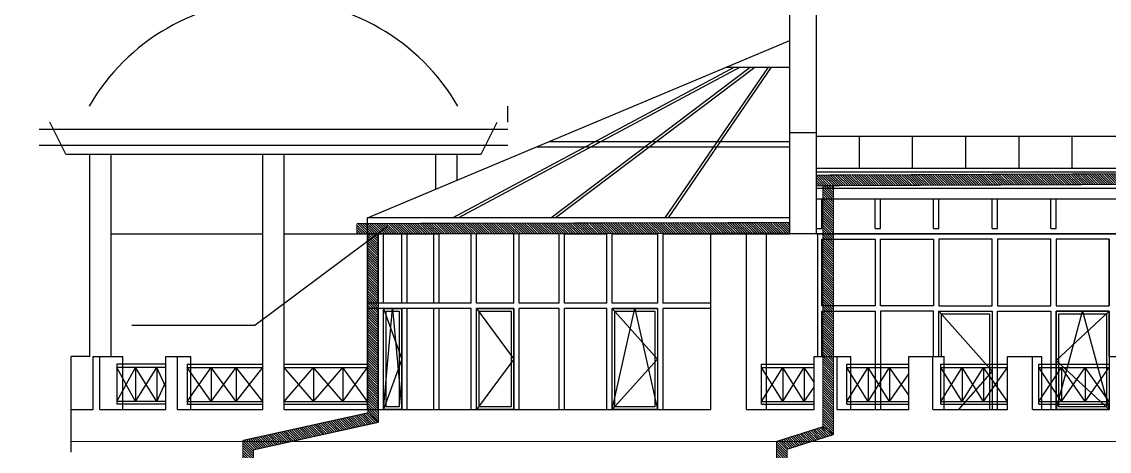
# Model space of a CAD drawing. Header units: inches. Extents: x -634 to 3638, y -6930911 to 5552.
# Drawn here: x 1387.95 to 1409.28, y 3522.54 to 3530.96 of the extents above; entities that cross this region are included whole.
import ezdxf

# ---------------------------------------------------------------- set-up
doc = ezdxf.new("R2010")
doc.units = ezdxf.units.IN
doc.header["$MEASUREMENT"] = 0
doc.linetypes.add('DASHED2', pattern=[9.525, 6.35, -3.175])
for name, color, linetype in [('ALUC', 202, 'Continuous'), ('OGRAJDENIYE', 255, 'Continuous'), ('Okno', 150, 'Continuous'), ('text', 152, 'Continuous'), ('WALL', 243, 'Continuous')]:
    doc.layers.add(name, color=color, linetype=linetype)
doc.layers.add('ELEV', color=134, linetype='Continuous', lineweight=18)
doc.layers.add('WALL_1', color=11, linetype='Continuous', lineweight=15)
pattern_1 = [(135, (1559.49005, 3366.229043), (0.023439284, 0.023439284), [])]

msp = doc.modelspace()

# ---------------------------------------------------------------- hatches: boundary and pattern name
at = {"layer": 'ELEV', "linetype": 'Continuous'}
h = msp.add_hatch(dxfattribs=at)
h.set_pattern_fill('ANSI31', color=256, scale=0.01044, style=0)
h.set_pattern_definition([(45, (1262.311104, 3366.587935), (-0.02343928418428, 0.02343928418428), [])])
edge = h.paths.add_edge_path()
edge.add_ellipse((1445.78234, 3471.96182), major_axis=(0, 6932302.83262), ratio=0.00000001506, start_angle=89.999976115149, end_angle=270.000023884851)
edge.add_line((1445.67794, 3474.85168), (1445.67794, 3528.48347))
edge.add_line((1445.67794, 3528.48347), (1445.88675, 3528.48347))
edge.add_line((1445.88675, 3528.48347), (1445.88675, 3474.85168))
h = msp.add_hatch(dxfattribs=at)
h.set_pattern_fill('ANSI31', color=256, scale=0.01044, angle=180, style=0)
h.set_pattern_definition(pattern_1)
h.paths.add_polyline_path([(1417.74001, 3527.80397), (1417.73915, 3528.01277), (1403.54026, 3527.95411), (1403.54026, 3527.74531), (1403.66732, 3527.74583), (1403.87613, 3527.74669)])
h = msp.add_hatch(dxfattribs=at)
h.set_pattern_fill('ANSI31', color=256, scale=0.01044, angle=180, style=0)
h.set_pattern_definition(pattern_1)
h.paths.add_polyline_path([(1403.87613, 3522.86338), (1403.66732, 3523.01622), (1403.66732, 3527.74583), (1403.87613, 3527.74669)])
h = msp.add_hatch(dxfattribs=at)
h.set_pattern_fill('ANSI31', color=256, scale=0.01044, angle=180, style=0)
h.set_pattern_definition(pattern_1)
h.paths.add_polyline_path([(1403.01869, 3526.81381), (1403.01824, 3527.02261), (1394.52722, 3527.00417), (1394.52767, 3526.79536)])
h = msp.add_hatch(dxfattribs=at)
h.set_pattern_fill('ANSI31', color=256, scale=0.01044, angle=180, style=0)
h.set_pattern_definition(pattern_1)
h.paths.add_polyline_path([(1394.95169, 3523.10427), (1394.74289, 3523.28857), (1394.74289, 3526.79583), (1394.95169, 3526.79628)])
h = msp.add_hatch(dxfattribs=at)
h.set_pattern_fill('ANSI31', color=256, scale=0.01044, angle=180, style=0)
h.set_pattern_definition(pattern_1)
edge = h.paths.add_edge_path()
edge.add_line((1394.95169, 3523.10427), (1392.49852, 3522.56287))
edge.add_line((1392.49852, 3522.56287), (1392.49852, 3474.23178))
edge.add_line((1392.49852, 3474.23178), (1392.28971, 3474.23178))
edge.add_line((1392.28971, 3474.23178), (1392.28971, 3522.74717))
edge.add_line((1392.28971, 3522.74717), (1394.74289, 3523.28857))
h = msp.add_hatch(dxfattribs=at)
h.set_pattern_fill('ANSI31', color=256, scale=0.01044, angle=180, style=0)
h.set_pattern_definition(pattern_1)
h.paths.add_polyline_path([(1403.87613, 3522.86338), (1402.96474, 3522.57442), (1402.96474, 3474.49279), (1402.75593, 3474.49279), (1402.75593, 3522.72727), (1403.66732, 3523.01622)])

# ---------------------------------------------------------------- linework, layer by layer
at = {"layer": 'ALUC', "color": 7, "linetype": 'Continuous'}
for p, q in [((1403.01824, 3526.79901), (1403.01824, 3534.9782)), ((1403.54026, 3526.79901), (1403.54026, 3532.29082)), ((1397.48507, 3528.99149), (1397.48507, 3529.3047)), ((1388.81938, 3528.36507), (1388.50616, 3528.99149)), ((1396.96305, 3528.36507), (1397.27626, 3528.99149)), ((1388.29736, 3528.85576), (1397.48507, 3528.85576)), ((1403.54026, 3528.78499), (1403.01824, 3528.78499)), ((1388.29736, 3528.54255), (1397.48507, 3528.54255)), ((1388.81938, 3528.36507), (1396.96305, 3528.36507)), ((1417.73915, 3528.01277), (1403.54026, 3528.01277)), ((1418.26117, 3526.79901), (1403.01824, 3526.79901))]:
    msp.add_line(p, q, dxfattribs=at)
at = {"layer": 'ALUC', "color": 7}
for p, q in [((1403.54026, 3527.697), (1415.65108, 3527.697)), ((1403.54026, 3527.48819), (1415.65108, 3527.48819)), ((1403.54028, 3526.90342), (1403.54028, 3527.48819)), ((1403.64469, 3526.90342), (1403.64469, 3527.48819)), ((1404.68872, 3526.90342), (1404.68872, 3527.48819)), ((1404.79313, 3526.90342), (1404.79313, 3527.48819)), ((1405.83716, 3526.90342), (1405.83716, 3527.48819)), ((1405.94157, 3526.90342), (1405.94157, 3527.48819)), ((1406.9856, 3526.90342), (1406.9856, 3527.48819)), ((1407.09001, 3526.90342), (1407.09001, 3527.48819)), ((1408.13404, 3526.90342), (1408.13404, 3527.48819)), ((1408.23845, 3526.90342), (1408.23845, 3527.48819)), ((1403.54028, 3526.90342), (1403.64469, 3526.90342)), ((1404.68872, 3526.90342), (1404.79313, 3526.90342)), ((1405.83716, 3526.90342), (1405.94157, 3526.90342)), ((1406.9856, 3526.90342), (1407.09001, 3526.90342)), ((1408.13404, 3526.90342), (1408.23845, 3526.90342))]:
    msp.add_line(p, q, dxfattribs=at)
at = {"layer": 'ALUC', "color": 7, "linetype": 'Continuous'}
msp.add_arc((1392.89121, 3527.21663), 4.17615, 30, 150, dxfattribs=at)
at = {"layer": 'ELEV', "linetype": 'Continuous'}
for p, q in [((1394.74289, 3523.28857), (1394.95169, 3523.10427)), ((1403.66732, 3523.01622), (1403.87613, 3522.86338))]:
    msp.add_line(p, q, dxfattribs=at)
at = {"layer": 'ELEV', "linetype": 'Continuous', "flags": 128}
for points in [[(1403.54026, 3527.95411, 0.02088, 0.02088, 0), (1417.73915, 3528.01277, 0, 0, 0)], [(1403.54026, 3527.95411, 0.02088, 0.02088, 0), (1403.54026, 3527.74531, 0.02088, 0.02088, 0)], [(1403.54026, 3527.74531, 0.02088, 0.02088, 0), (1417.74001, 3527.80397, 0, 0, 0)], [(1403.66732, 3527.74847, 0.02088, 0.02088, 0), (1403.66732, 3523.01622, 0, 0, 0)], [(1403.87613, 3527.74756, 0.02088, 0.02088, 0), (1403.87613, 3522.86338, 0.02088, 0.02088, 0)], [(1403.01824, 3527.02261, 0.02088, 0.02088, 0), (1394.52722, 3527.00417, 0.02088, 0.02088, 0)], [(1394.52722, 3527.00417, 0.02088, 0.02088, 0), (1394.52722, 3526.79901, 0.02088, 0.02088, 0)], [(1403.01824, 3527.02261, 0.02088, 0.02088, 0), (1403.01869, 3526.81381, 0.02088, 0.02088, 0)], [(1403.01869, 3526.81381, 0.02088, 0.02088, 0), (1394.52767, 3526.79536, 0.02088, 0.02088, 0)], [(1394.74289, 3523.28857, 0.02088, 0.02088, 0), (1394.74289, 3526.79575, 0, 0, 0)], [(1394.95169, 3523.10427, 0.02088, 0.02088, 0), (1394.95169, 3526.79621, 0.02088, 0.02088, 0)], [(1394.74289, 3523.28857, 0.02088, 0.02088, 0), (1392.28971, 3522.74717, 0.02088, 0.02088, 0)], [(1394.95169, 3523.10427, 0.02088, 0.02088, 0), (1392.49852, 3522.56287, 0, 0, 0)], [(1403.66732, 3523.01622, 0.02088, 0.02088, 0), (1402.75593, 3522.72727, 0.02088, 0.02088, 0)], [(1403.87613, 3522.86338, 0.02088, 0.02088, 0), (1402.96474, 3522.57442, 0, 0, 0)], [(1392.28971, 3474.23178, 0.02088, 0.02088, 0), (1392.28971, 3522.74717, 0, 0, 0)], [(1402.75593, 3522.72727, 0.02088, 0.02088, 0), (1402.75593, 3474.49279, 0, 0, 0)], [(1402.96474, 3522.57442, 0.02088, 0.02088, 0), (1402.96474, 3474.49279, 0, 0, 0)]]:
    msp.add_lwpolyline(points, format="xyseb", dxfattribs=at)
at = {"layer": 'ELEV', "linetype": 'Continuous', "const_width": 0.02088, "flags": 128}
msp.add_lwpolyline([(1392.49852, 3474.23178), (1392.49852, 3522.56287)], dxfattribs=at)
at = {"layer": 'OGRAJDENIYE', "color": 7, "linetype": 'Continuous'}
for p, q in [((1403.54026, 3528.71634), (1417.73915, 3528.71634)), ((1404.37549, 3528.71634), (1404.37549, 3528.08992)), ((1405.41952, 3528.71634), (1405.41952, 3528.08992)), ((1406.46356, 3528.71634), (1406.46356, 3528.08992)), ((1407.50759, 3528.71634), (1407.50759, 3528.08992)), ((1408.55163, 3528.71634), (1408.55163, 3528.08992)), ((1403.54026, 3528.08992), (1417.73915, 3528.08992)), ((1390.78183, 3524.24112), (1389.81782, 3524.24112)), ((1389.81782, 3524.24112), (1389.81782, 3523.4581)), ((1390.78183, 3524.17848), (1389.81782, 3524.17848)), ((1390.18323, 3523.5103), (1389.81782, 3524.17848)), ((1389.81782, 3523.5103), (1390.18323, 3524.17848)), ((1390.18323, 3524.17848), (1390.18323, 3523.5103)), ((1390.60084, 3523.5103), (1390.18323, 3524.17848)), ((1390.18323, 3523.5103), (1390.60084, 3524.17848)), ((1390.60084, 3524.17848), (1390.60084, 3523.5103)), ((1390.78183, 3523.79237), (1390.60084, 3524.17848)), ((1391.19987, 3524.24112), (1392.6824, 3524.24112)), ((1391.19987, 3524.24112), (1391.19987, 3523.4581)), ((1391.19987, 3524.17848), (1392.6824, 3524.17848)), ((1391.19987, 3523.5103), (1391.66969, 3524.17848)), ((1391.66969, 3523.5103), (1391.19987, 3524.17848)), ((1391.66969, 3524.17848), (1391.66969, 3523.5103)), ((1391.66969, 3523.5103), (1392.16039, 3524.17848)), ((1392.16039, 3523.5103), (1391.66969, 3524.17848)), ((1392.16039, 3524.17848), (1392.16039, 3523.5103)), ((1392.16039, 3523.5103), (1392.6824, 3524.17848)), ((1392.6824, 3523.5103), (1392.16039, 3524.17848)), ((1393.10002, 3524.24112), (1394.73569, 3524.24112)), ((1393.10002, 3524.17848), (1394.73569, 3524.17848)), ((1393.67424, 3523.5103), (1393.10002, 3524.17848)), ((1393.10002, 3523.5103), (1393.67424, 3524.17848)), ((1393.67424, 3524.17848), (1393.67424, 3523.5103)), ((1393.67424, 3523.5103), (1394.24846, 3524.17848)), ((1394.24846, 3523.5103), (1393.67424, 3524.17848)), ((1394.24846, 3524.17848), (1394.24846, 3523.5103)), ((1394.24846, 3523.5103), (1394.73569, 3524.17848)), ((1394.73569, 3523.5103), (1394.24846, 3524.17848)), ((1402.46093, 3524.24112), (1403.49711, 3524.24112)), ((1402.46093, 3523.4581), (1402.46093, 3524.24112)), ((1402.46093, 3524.17848), (1403.49711, 3524.17848)), ((1402.46093, 3523.5103), (1402.87854, 3524.17848)), ((1402.87854, 3523.5103), (1402.46093, 3524.17848)), ((1402.87854, 3524.17848), (1402.87854, 3523.5103)), ((1402.87854, 3523.5103), (1403.29616, 3524.17848)), ((1403.29616, 3523.5103), (1402.87854, 3524.17848)), ((1403.29616, 3524.17848), (1403.29616, 3523.5103)), ((1403.49711, 3523.89268), (1403.29616, 3524.17848)), ((1404.13532, 3524.24112), (1405.35133, 3524.24112)), ((1404.13532, 3523.4581), (1404.13532, 3524.24112)), ((1404.13532, 3524.17848), (1405.35133, 3524.17848)), ((1404.13532, 3523.5103), (1404.55294, 3524.17848)), ((1404.55294, 3523.5103), (1404.13532, 3524.17848)), ((1404.55294, 3524.17848), (1404.55294, 3523.5103)), ((1404.55294, 3523.5103), (1404.97055, 3524.17848)), ((1404.97055, 3523.5103), (1404.55294, 3524.17848)), ((1404.97055, 3524.17848), (1404.97055, 3523.5103)), ((1405.35133, 3523.63693), (1404.97055, 3524.17848)), ((1405.98133, 3524.24112), (1407.28637, 3524.24112)), ((1405.98133, 3523.4581), (1405.98133, 3524.24112)), ((1405.98133, 3524.17848), (1407.28637, 3524.17848)), ((1405.98133, 3523.5103), (1406.39894, 3524.17848)), ((1406.39894, 3523.5103), (1405.98133, 3524.17848)), ((1406.39894, 3524.17848), (1406.39894, 3523.5103)), ((1406.39894, 3523.5103), (1406.81656, 3524.17848)), ((1406.81656, 3523.5103), (1406.39894, 3524.17848)), ((1406.81656, 3524.17848), (1406.81656, 3523.5103)), ((1406.81656, 3523.5103), (1407.28637, 3524.17848)), ((1407.28637, 3523.5103), (1406.81656, 3524.17848)), ((1407.90433, 3524.24112), (1409.28246, 3524.24112)), ((1407.90433, 3523.4581), (1407.90433, 3524.24112)), ((1407.90433, 3524.17848), (1409.28246, 3524.17848)), ((1407.90433, 3523.5103), (1408.34282, 3524.17848)), ((1408.34282, 3523.5103), (1407.90433, 3524.17848)), ((1408.34282, 3524.17848), (1408.34282, 3523.5103)), ((1408.34282, 3523.5103), (1408.81264, 3524.17848)), ((1408.81264, 3523.5103), (1408.34282, 3524.17848)), ((1408.81264, 3524.17848), (1408.81264, 3523.5103)), ((1408.81264, 3523.5103), (1409.28246, 3524.17848)), ((1409.28246, 3523.5103), (1408.81264, 3524.17848)), ((1390.60084, 3523.5103), (1390.78183, 3523.89641)), ((1404.97055, 3523.5103), (1405.35133, 3524.05185)), ((1403.29616, 3523.5103), (1403.49711, 3523.7961)), ((1390.78183, 3523.5103), (1389.81782, 3523.5103)), ((1390.78183, 3523.4581), (1389.81782, 3523.4581)), ((1391.19987, 3523.5103), (1392.6824, 3523.5103)), ((1391.19987, 3523.4581), (1392.6824, 3523.4581)), ((1393.10002, 3523.5103), (1394.73569, 3523.5103)), ((1393.10002, 3523.4581), (1394.73569, 3523.4581)), ((1402.46093, 3523.5103), (1403.49711, 3523.5103)), ((1402.46093, 3523.4581), (1403.49711, 3523.4581)), ((1404.13532, 3523.5103), (1405.35133, 3523.5103)), ((1404.13532, 3523.4581), (1405.35133, 3523.4581)), ((1405.98133, 3523.5103), (1407.28637, 3523.5103)), ((1405.98133, 3523.4581), (1407.28637, 3523.4581)), ((1407.90433, 3523.5103), (1409.28246, 3523.5103)), ((1407.90433, 3523.4581), (1409.28246, 3523.4581))]:
    msp.add_line(p, q, dxfattribs=at)
at = {"layer": 'Okno', "color": 7, "linetype": 'Continuous'}
for p, q in [((1394.73556, 3527.11222), (1403.01824, 3530.59569)), ((1401.93358, 3530.07367), (1396.4072, 3527.11222)), ((1402.0441, 3530.07367), (1396.51772, 3527.11222)), ((1398.33205, 3527.11222), (1402.24248, 3530.07367)), ((1398.41852, 3527.11222), (1402.32894, 3530.07367)), ((1400.57341, 3527.11222), (1402.59811, 3530.07367)), ((1400.63665, 3527.11222), (1402.66134, 3530.07367)), ((1401.77703, 3530.07367), (1403.01824, 3530.07367)), ((1398.30165, 3528.61202), (1403.01824, 3528.61202)), ((1398.05341, 3528.50762), (1403.01824, 3528.50762)), ((1394.73556, 3523.35369), (1394.73556, 3527.11222)), ((1403.01824, 3527.11222), (1394.73556, 3527.11222)), ((1394.73556, 3523.35369), (1394.73556, 3527.11222)), ((1396.76855, 3526.79901), (1394.73556, 3526.79901)), ((1394.73556, 3526.79901), (1394.73556, 3526.79901)), ((1394.94148, 3525.44176), (1394.94148, 3526.79901)), ((1395.04589, 3525.44176), (1395.04589, 3526.79901)), ((1395.4113, 3525.44176), (1395.4113, 3526.79901)), ((1395.5157, 3525.44176), (1395.5157, 3526.79901)), ((1396.03772, 3525.44176), (1396.03772, 3526.79901)), ((1396.14213, 3525.44176), (1396.14213, 3526.79901)), ((1396.76855, 3525.44176), (1396.76855, 3526.79901)), ((1397.60378, 3526.79901), (1396.87295, 3526.79901)), ((1396.87295, 3525.44176), (1396.87295, 3526.79901)), ((1397.60378, 3525.44176), (1397.60378, 3526.79901)), ((1398.49121, 3526.79901), (1397.70818, 3526.79901)), ((1397.70818, 3525.44176), (1397.70818, 3526.79901)), ((1398.49121, 3525.44176), (1398.49121, 3526.79901)), ((1398.59561, 3526.79901), (1399.43084, 3526.79901)), ((1398.59561, 3525.44176), (1398.59561, 3526.79901)), ((1399.43084, 3525.44176), (1399.43084, 3526.79901)), ((1399.53524, 3526.79901), (1400.42267, 3526.79901)), ((1399.53524, 3525.44176), (1399.53524, 3526.79901)), ((1400.42267, 3526.79901), (1400.42267, 3525.44176)), ((1400.52708, 3526.79901), (1400.52708, 3525.44176)), ((1400.52708, 3526.79901), (1401.46671, 3526.79901)), ((1403.54026, 3526.79901), (1415.65108, 3526.79901)), ((1403.64466, 3526.79901), (1415.65108, 3526.79901)), ((1409.28246, 3526.69461), (1409.28246, 3525.38956)), ((1396.76855, 3525.44176), (1394.73556, 3525.44176)), ((1396.76855, 3525.33736), (1394.73556, 3525.33736)), ((1394.94148, 3523.35369), (1394.94148, 3525.33736)), ((1395.04589, 3523.35369), (1395.04589, 3525.33736)), ((1395.4113, 3523.35369), (1395.4113, 3525.33736)), ((1395.5157, 3523.35369), (1395.5157, 3525.33736)), ((1396.03772, 3523.35369), (1396.03772, 3525.33736)), ((1396.14213, 3523.35369), (1396.14213, 3525.33736)), ((1396.76855, 3523.35369), (1396.76855, 3525.33736)), ((1397.60378, 3525.44176), (1396.87295, 3525.44176)), ((1397.60378, 3525.33736), (1396.87295, 3525.33736)), ((1396.87295, 3523.35369), (1396.87295, 3525.33736)), ((1397.60378, 3523.35369), (1397.60378, 3525.33736)), ((1398.49121, 3525.44176), (1397.70818, 3525.44176)), ((1398.49121, 3525.33736), (1397.70818, 3525.33736)), ((1397.70818, 3523.35369), (1397.70818, 3525.33736)), ((1398.49121, 3523.35369), (1398.49121, 3525.33736)), ((1399.43084, 3525.44176), (1398.59561, 3525.44176)), ((1399.43084, 3525.33736), (1398.59561, 3525.33736)), ((1398.59561, 3523.35369), (1398.59561, 3525.33736)), ((1399.43084, 3523.35369), (1399.43084, 3525.33736)), ((1400.42267, 3525.44176), (1399.53524, 3525.44176)), ((1400.42267, 3525.33736), (1399.53524, 3525.33736)), ((1399.53524, 3523.35369), (1399.53524, 3525.33736)), ((1400.42267, 3525.33736), (1400.42267, 3523.35369)), ((1401.46671, 3525.44176), (1400.52708, 3525.44176)), ((1400.52708, 3525.33736), (1400.52708, 3523.35369)), ((1401.46671, 3525.33736), (1400.52708, 3525.33736))]:
    msp.add_line(p, q, dxfattribs=at)
at = {"layer": 'Okno', "color": 7, "linetype": 'DASHED2', "ltscale": 0.4}
for p, q in [((1395.04589, 3525.33736), (1395.4113, 3524.34553)), ((1395.04589, 3523.35369), (1395.22859, 3525.33736)), ((1395.22859, 3525.33736), (1395.4113, 3523.35369)), ((1396.87295, 3525.33736), (1397.60378, 3524.34553)), ((1399.53524, 3525.33736), (1400.42267, 3524.34553)), ((1399.53524, 3523.35369), (1399.97896, 3525.33736)), ((1399.97896, 3525.33736), (1400.42267, 3523.35369)), ((1405.94154, 3525.28516), (1406.98558, 3524.10785)), ((1409.28246, 3525.28516), (1408.23842, 3524.31943)), ((1408.23842, 3523.35369), (1408.76044, 3525.28516)), ((1408.76044, 3525.28516), (1409.28246, 3523.35369)), ((1395.4113, 3524.34553), (1395.04589, 3523.35369)), ((1397.60378, 3524.34553), (1396.87295, 3523.35369)), ((1400.42267, 3524.34553), (1399.53524, 3523.35369)), ((1408.23842, 3524.31943), (1409.28246, 3523.35369)), ((1406.98558, 3524.10785), (1406.32881, 3523.35369))]:
    msp.add_line(p, q, dxfattribs=at)
at = {"layer": 'Okno', "color": 7}
for points in [[(1415.65108, 3524.39773), (1415.65108, 3526.79901), (1403.56119, 3526.79901), (1403.56119, 3524.39773)], [(1403.64466, 3524.39773), (1403.64466, 3525.28516), (1404.6887, 3525.28516), (1404.6887, 3523.35369)], [(1405.83714, 3524.39773), (1405.83714, 3525.28516), (1404.7931, 3525.28516), (1404.7931, 3523.35369)], [(1405.94154, 3524.39773), (1405.94154, 3525.28516), (1406.98558, 3525.28516), (1406.98558, 3523.35369)], [(1405.99374, 3524.39773), (1405.99374, 3525.23296), (1405.99374, 3525.23296), (1406.93337, 3525.23296), (1406.93337, 3523.35369)], [(1407.08998, 3523.35369), (1407.08998, 3525.28516), (1408.13402, 3525.28516), (1408.13402, 3523.35369)], [(1409.28246, 3524.39773), (1409.28246, 3525.28516), (1408.23842, 3525.28516), (1408.23842, 3523.35369)]]:
    msp.add_lwpolyline(points, dxfattribs=at)
for points in [[(1403.64466, 3526.69461), (1404.6887, 3526.69461), (1404.6887, 3525.38956), (1403.64466, 3525.38956)], [(1404.7931, 3526.69461), (1405.83714, 3526.69461), (1405.83714, 3525.38956), (1404.7931, 3525.38956)], [(1406.98558, 3526.69461), (1405.94154, 3526.69461), (1405.94154, 3525.38956), (1406.98558, 3525.38956)], [(1408.13402, 3526.69461), (1407.08998, 3526.69461), (1407.08998, 3525.38956), (1408.13402, 3525.38956)], [(1409.28246, 3526.69461), (1408.23842, 3526.69461), (1408.23842, 3525.38956), (1409.28246, 3525.38956)]]:
    msp.add_lwpolyline(points, close=True, dxfattribs=at)
at = {"layer": 'Okno', "color": 7, "linetype": 'Continuous'}
for points in [[(1395.04589, 3525.33736), (1395.4113, 3525.33736), (1395.4113, 3523.35369), (1395.04589, 3523.35369)], [(1396.87295, 3525.33736), (1397.60378, 3525.33736), (1397.60378, 3523.35369), (1396.87295, 3523.35369)], [(1399.53524, 3525.33736), (1400.42267, 3525.33736), (1400.42267, 3523.35369), (1399.53524, 3523.35369)], [(1395.09809, 3525.28516), (1395.3591, 3525.28516), (1395.3591, 3523.40589), (1395.09809, 3523.40589), (1395.09809, 3525.28516)], [(1396.92515, 3525.28516), (1397.55157, 3525.28516), (1397.55157, 3523.40589), (1396.92515, 3523.40589), (1396.92515, 3525.28516)], [(1399.58745, 3525.28516), (1400.37047, 3525.28516), (1400.37047, 3523.40589), (1399.58745, 3523.40589), (1399.58745, 3525.28516)], [(1408.23842, 3525.28516), (1409.28246, 3525.28516), (1409.28246, 3523.35369), (1408.23842, 3523.35369)], [(1408.29062, 3525.23296), (1409.23025, 3525.23296), (1409.23025, 3523.40589), (1408.29062, 3523.40589), (1408.29062, 3525.23296)]]:
    msp.add_lwpolyline(points, close=True, dxfattribs=at)
at = {"layer": 'text', "color": 7, "linetype": 'Continuous'}
msp.add_line((1392.52851, 3525.01265), (1395.12753, 3526.95498), dxfattribs=at)
msp.add_lwpolyline([(1390.11511, 3525.01265), (1390.11511, 3525.01265), (1392.52851, 3525.01265)], dxfattribs=at)
at = {"layer": 'WALL', "color": 7, "linetype": 'Continuous'}
for p, q in [((1389.28929, 3524.39773), (1389.28929, 3528.36507)), ((1389.7069, 3524.39773), (1389.7069, 3528.36507)), ((1392.6824, 3523.35369), (1392.6824, 3528.36507)), ((1393.10002, 3523.35369), (1393.10002, 3528.36507)), ((1396.07552, 3527.67577), (1396.07552, 3528.36507)), ((1396.49314, 3527.85141), (1396.49314, 3528.36507)), ((1389.7069, 3526.79901), (1392.6824, 3526.79901)), ((1393.10002, 3526.79901), (1394.73556, 3526.79901)), ((1401.46671, 3523.35369), (1401.46671, 3526.79901)), ((1401.46671, 3526.79901), (1403.01824, 3526.79901)), ((1402.16803, 3523.35369), (1402.16803, 3526.79901)), ((1402.55754, 3523.35369), (1402.55754, 3526.79901)), ((1389.28929, 3524.39773), (1388.92333, 3524.39773)), ((1388.92333, 3522.51846), (1388.92333, 3524.39773)), ((1389.35208, 3523.35369), (1389.35208, 3524.39773)), ((1389.35208, 3524.39773), (1389.93657, 3524.39773)), ((1389.4843, 3523.35369), (1389.4843, 3524.39773)), ((1389.93657, 3523.35369), (1389.93657, 3524.39773)), ((1390.78183, 3523.35369), (1390.78183, 3524.39773)), ((1390.78183, 3524.39773), (1391.27067, 3524.39773)), ((1391.00959, 3523.35369), (1391.00959, 3524.39773)), ((1391.27067, 3523.35369), (1391.27067, 3524.39773)), ((1403.49711, 3524.39773), (1404.21247, 3524.39773)), ((1403.49711, 3523.35369), (1403.49711, 3524.39773)), ((1403.94704, 3523.35369), (1403.94704, 3524.39773)), ((1404.21247, 3523.35369), (1404.21247, 3524.39773)), ((1405.35133, 3524.39773), (1406.04778, 3524.39773)), ((1405.35133, 3523.35369), (1405.35133, 3524.39773)), ((1405.82316, 3523.35369), (1405.82316, 3524.39773)), ((1406.04778, 3523.35369), (1406.04778, 3524.39773)), ((1407.28637, 3524.39773), (1407.95864, 3524.39773)), ((1407.28637, 3523.35369), (1407.28637, 3524.39773)), ((1407.77534, 3523.35369), (1407.77534, 3524.39773)), ((1407.95864, 3523.35369), (1407.95864, 3524.39773)), ((1409.28246, 3524.39773), (1409.80447, 3524.39773)), ((1409.28246, 3524.39773), (1409.28246, 3523.35369)), ((1388.92333, 3523.35369), (1389.35208, 3523.35369)), ((1389.4843, 3523.35369), (1390.78183, 3523.35369)), ((1391.00959, 3523.35369), (1392.6824, 3523.35369)), ((1393.10002, 3523.35369), (1401.46671, 3523.35369)), ((1402.16803, 3523.35369), (1403.49711, 3523.35369)), ((1403.94704, 3523.35369), (1405.35133, 3523.35369)), ((1405.82316, 3523.35369), (1407.28637, 3523.35369)), ((1407.77534, 3523.35369), (1409.28246, 3523.35369))]:
    msp.add_line(p, q, dxfattribs=at)
at = {"layer": 'WALL_1', "color": 7, "linetype": 'Continuous'}
msp.add_line((1416.1731, 3522.72727), (1388.92333, 3522.72727), dxfattribs=at)

doc.saveas('drawing.dxf')
